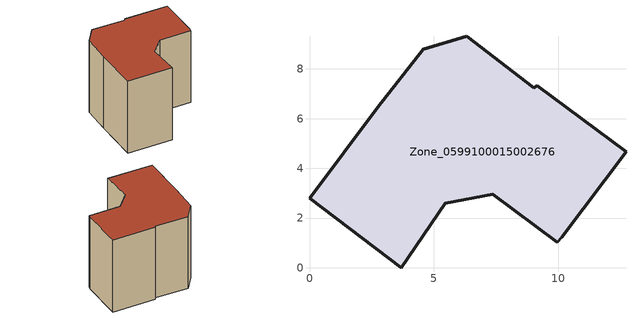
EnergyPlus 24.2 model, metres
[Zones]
Zone_0599100015002676
 floor ground (C_G): 3.7,0 0,2.79 2.75,6.46 4.58,8.79 6.32,9.32 9.01,7.24 9.17,7.32 12.73,4.66 10.15,1.24 9.97,1.02 7.36,2.97 5.45,2.6 z1.08
 wall outside (C_F): 9.17,7.32 9.01,7.24 6.32,9.32 4.58,8.79 2.75,6.46 0,2.79 3.7,0 5.45,2.6 7.36,2.97 9.97,1.02 10.15,1.24 12.73,4.66 9.17,7.32 z1.08:8.99
 roof outside (C_R): 10.15,1.24 12.73,4.66 9.17,7.32 9.01,7.24 6.32,9.32 4.58,8.79 2.75,6.46 0,2.79 3.7,0 5.45,2.6 7.36,2.97 9.97,1.02 z8.99
[BUILDING]
Pand.0599100015002676: North Axis=0; Terrain=City; Loads Convergence Tolerance Value=0.04; Temperature Convergence Tolerance Value=0.4; Solar Distribution=FullExterior; Maximum Number of Warmup Days=25; Minimum Number of Warmup Days=1
[Site:Location]
Rotterdam.The.Hague.AP_ZH_NLD Design_Conditions: Latitude=51.96; Longitude=4.45; Time Zone=1; Elevation=-4.5
[SITE:GROUNDTEMPERATURE:BUILDINGSURFACE]
18, 18, 18, 18, 18, 18, 18, 18, 18, 18, 18, 18
[MATERIAL] Thermal Absorptance=0.9; Solar Absorptance=0.7; Visible Absorptance=0.7
Name | Roughness | Thickness | Conductivity | Density | Specific Heat
G.TI.1975-1991 | MediumSmooth | 0.15 | 0.288461 | 540 | 1210
F.TI.1975-1991 | Rough | 0.3 | 0.230769 | 1920 | 840
R.TI.1975-1991 | MediumRough | 0.2 | 0.153846 | 1500 | 1000
[CONSTRUCTION]
C_G: G.TI.1975-1991
C_F: F.TI.1975-1991
C_R: R.TI.1975-1991
[ZONE]
Zone_0599100015002676: Type=1; Multiplier=1; Ceiling Height=Autocalculate; Volume=Autocalculate; Floor Area=autocalculate; Part of Total Floor Area=Yes
[ZONEINFILTRATION:DESIGNFLOWRATE]
Infil_Zone_0599100015002676: Zone or ZoneList or Space or SpaceList=Zone_0599100015002676; Schedule=AlwaysOn; Design Flow Rate Calculation Method=Flow/Area; Flow Rate per Floor Area=0.003; Constant Term Coefficient=1; Temperature Term Coefficient=0; Velocity Term Coefficient=0; Velocity Squared Term Coefficient=0
[HVACTEMPLATE:ZONE:IDEALLOADSAIRSYSTEM]
Zone_0599100015002676: Maximum Heating Supply Air Temperature=50; Minimum Cooling Supply Air Temperature=13; Maximum Heating Supply Air Humidity Ratio=0.0156; Minimum Cooling Supply Air Humidity Ratio=0.0077; Heating Limit=NoLimit; Cooling Limit=NoLimit; Dehumidification Control Type=ConstantSensibleHeatRatio; Cooling Sensible Heat Ratio=0.7; Dehumidification Setpoint=60; Humidification Control Type=None; Humidification Setpoint=30; Outdoor Air Method=None; Outdoor Air Flow Rate per Person=0.00944; Outdoor Air Flow Rate per Zone Floor Area=0; Outdoor Air Flow Rate per Zone=0; Demand Controlled Ventilation Type=None; Outdoor Air Economizer Type=NoEconomizer; Heat Recovery Type=None; Sensible Heat Recovery Effectiveness=0.7; Latent Heat Recovery Effectiveness=0.65
[ZONECONTROL:THERMOSTAT]
ThermostatControl_Zone_0599100015002676: Zone or ZoneList=Zone_0599100015002676; Control Type Schedule=DualSetpointControlType; Control 1=Thermostat_Zone_0599100015002676; Temperature Difference Between Cutout And Setpoint=0
[THERMOSTATSETPOINT:DUALSETPOINT]
Thermostat_Zone_0599100015002676: Heating Setpoint Temperature Schedule=HeatingSetpoint_Zone_0599100015002676; Cooling Setpoint Temperature Schedule=CoolingSetpoint_Zone_0599100015002676
[SCHEDULE:COMPACT]
HeatingSetpoint_Zone_0599100015002676: Through: 12/31, For: AllDays, Until: 24:00, 21
CoolingSetpoint_Zone_0599100015002676: Through: 12/31, For: AllDays, Until: 24:00, 24
DualSetpointControlType: Through: 12/31, For: AllDays, Until: 24:00, 4
AlwaysOn: Through: 12/31, For: AllDays, Until: 24:00, 1
